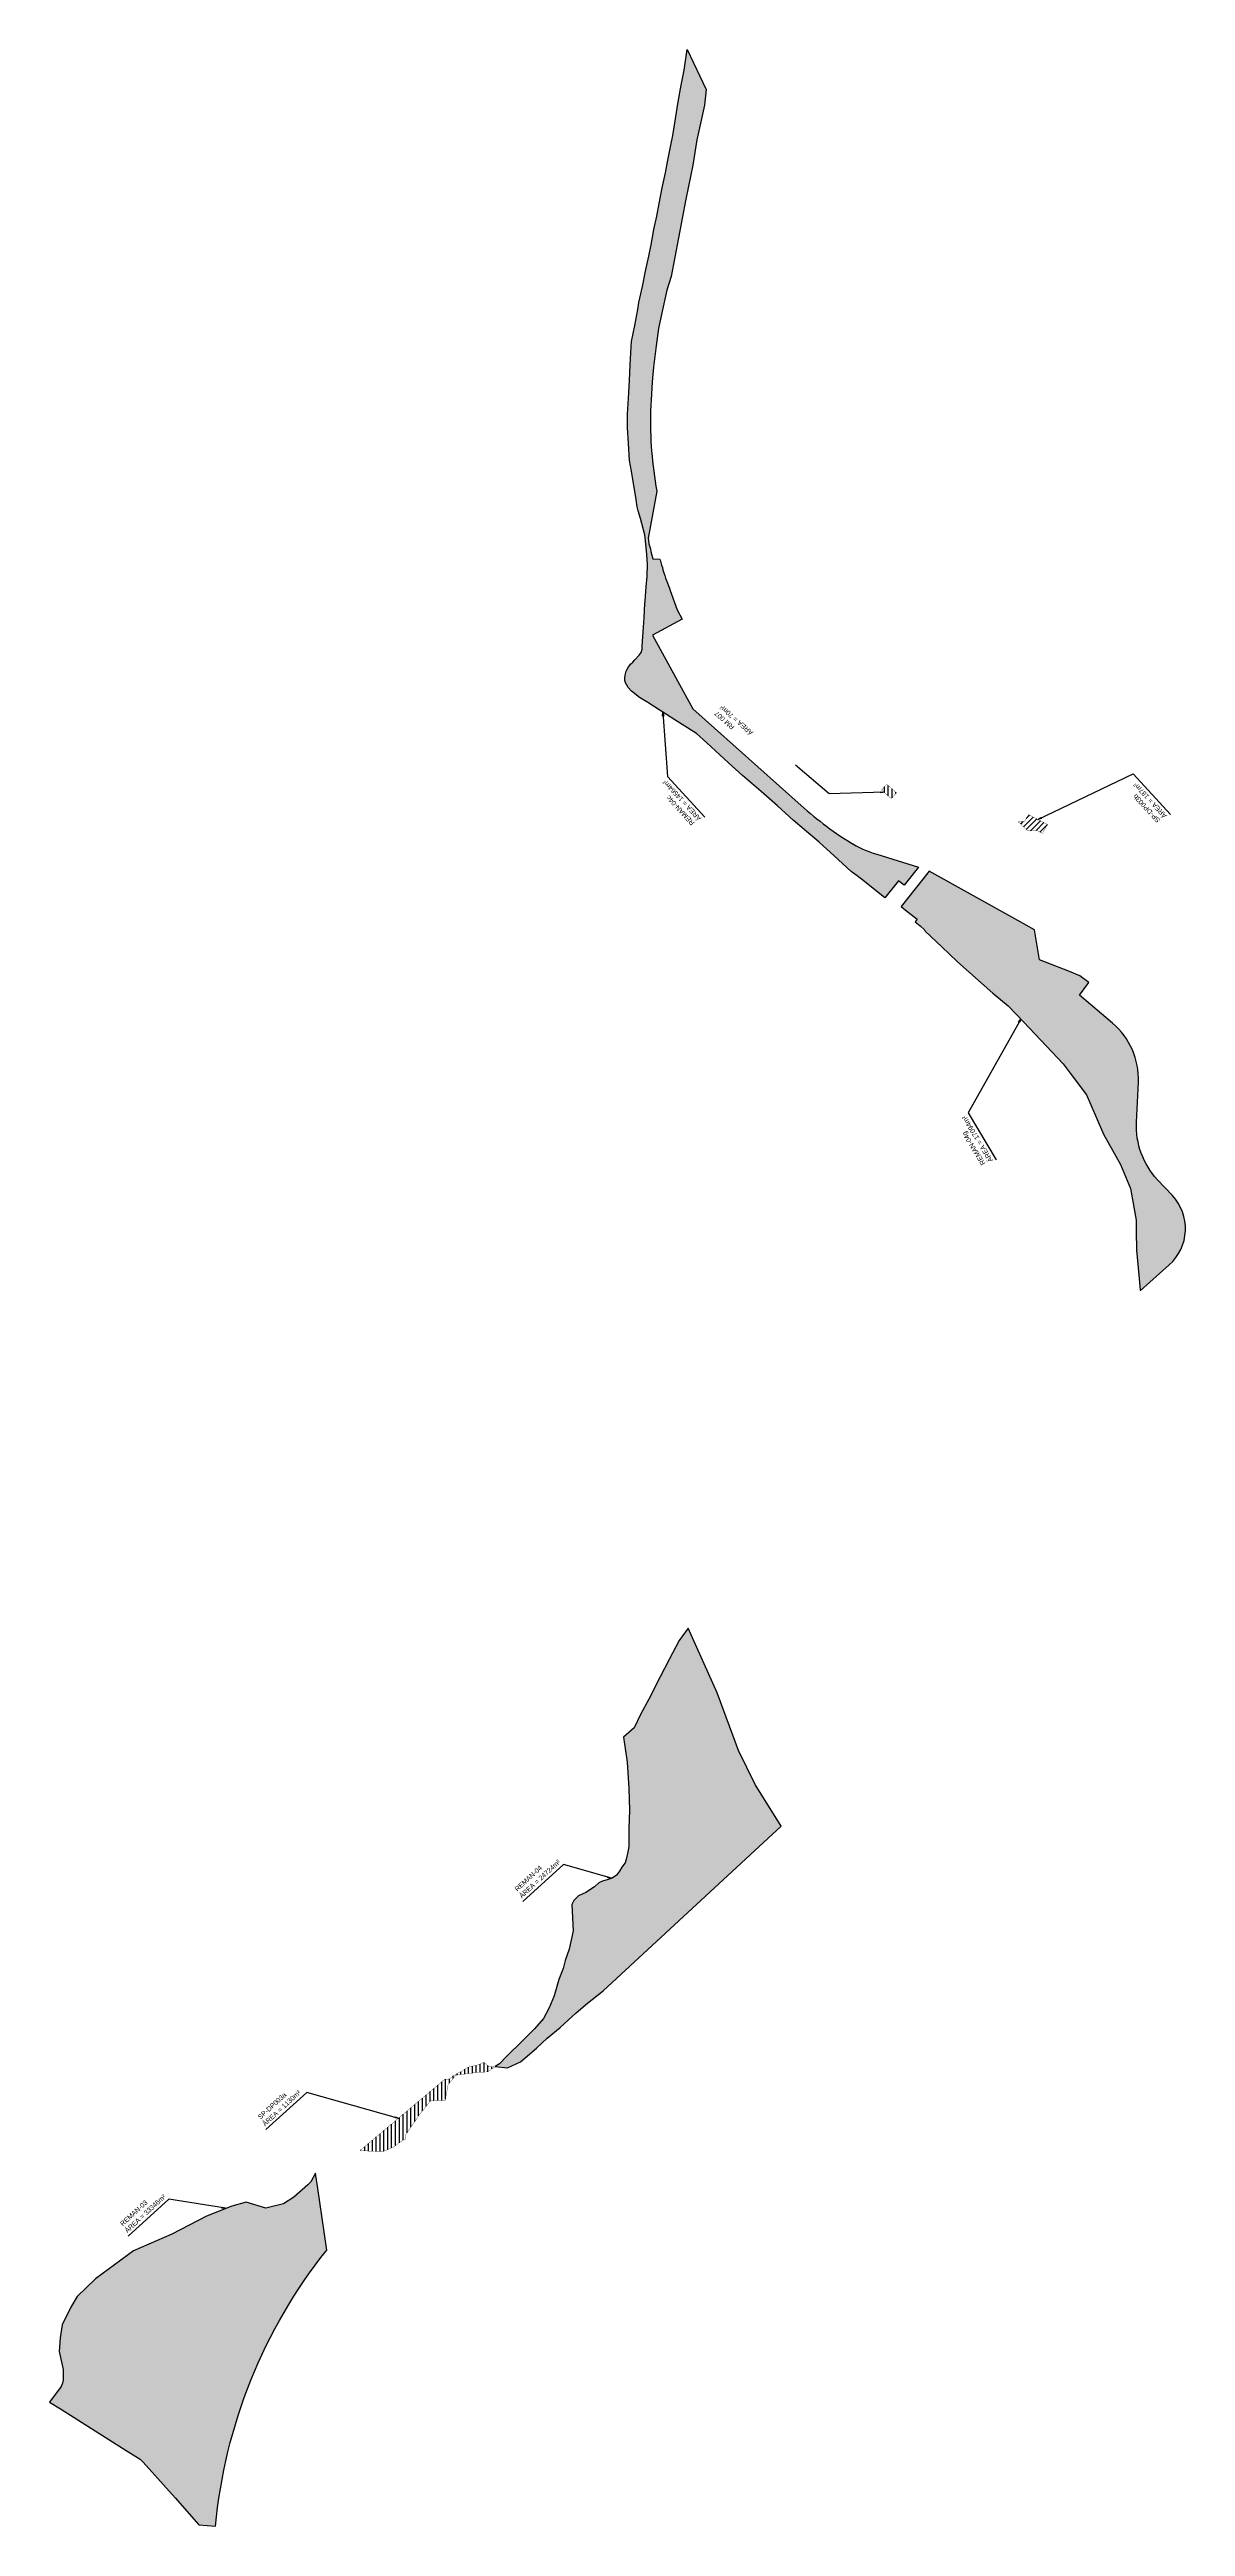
# Model space of a CAD drawing. Header units: metres. Extents: x 287051 to 328239, y 7396995 to 7466021.
# Drawn here: x 321034 to 321971, y 7403491 to 7405534 of the extents above; entities that cross this region are included whole.
import ezdxf

# ---------------------------------------------------------------- set-up
doc = ezdxf.new("R2010")
doc.units = ezdxf.units.M
doc.header["$LTSCALE"] = 10
doc.layers.add('_ÁREA REMANESCENTE', color=7, linetype='Continuous', lineweight=25, true_color=0xdb00db)
for name, color, linetype in [('DESAPROPRIAÇÃO', 160, 'Continuous'), ('DESOCUPAÇÃO', 50, 'Continuous'), ('U-HZ-TEXTO-DESAP', 2, 'Continuous')]:
    doc.layers.add(name, color=color, linetype=linetype)
doc.styles.add('ARIAL', font='arial.ttf')
doc.styles.add('DIM', font='arial.ttf', dxfattribs={"width": 0.8})
doc.dimstyles.new('U-1_2000', dxfattribs={"dimscale": 2, "dimtxt": 1.5, "dimasz": 0.75, "dimexe": 0.75, "dimexo": 0.75, "dimgap": 0.25, "dimtad": 1, "dimzin": 4, "dimtxsty": 'DIM', "dimblk": 'ARCHTICK', "dimcen": 0.7, "dimdle": 0.75, "dimclrd": 256, "dimclre": 256, "dimclrt": 256, "dimaunit": 1, "dimadec": 3, "dimazin": 2, "dimtfac": 1, "dimtofl": 0, "dimtmove": 0, "dimatfit": 3, "dimldrblk": 'CLOSEDBLANK', "dimfxl": 0, "dimtolj": 1, "dimtzin": 0, "dimlwd": -1, "dimlwe": -1, "dimarcsym": 0})
pattern_1 = [(116.0503180574663, (336862.1731902348, 7403835.407232371), (-3.137692438145268, -1.533767392274984), [2.54, -0.9525]), (206.0503180574663, (336862.1731902348, 7403835.407232371), (1.533767392274984, -3.137692438145268), [2.54, -0.9525])]
pattern_2 = [(90, (0, 0), (-3.175, 6.661338147750939e-16), [])]

# ---------------------------------------------------------------- blocks, each defined once
blk = doc.blocks.new('_ArchTick')
at = {"color": 0, "linetype": 'ByBlock', "const_width": 0.15}
blk.add_lwpolyline([(-0.5, -0.5), (0.5, 0.5)], dxfattribs=at)

msp = doc.modelspace()

# ---------------------------------------------------------------- hatches: boundary and pattern name
at = {"layer": '_ÁREA REMANESCENTE'}
h = msp.add_hatch(dxfattribs=at)
h.set_pattern_fill('ANGLE', color=256, scale=0.5)
h.set_pattern_definition([(0, (1500, 0), (0, 3.4925), [2.54, -0.9525]), (90, (1500, 0), (-3.4925, 2.138539473011066e-16), [2.54, -0.9525])])
edge = h.paths.add_edge_path()
edge.add_line((321557.5068773041, 7405517.246955559), (321560.0863490967, 7405534.28505664))
edge.add_line((321560.0863490967, 7405534.28505664), (321575.8729603802, 7405501.368452014))
edge.add_line((321575.8729603802, 7405501.368452014), (321574.3263665049, 7405488.401285608))
edge.add_line((321574.3263665049, 7405488.401285608), (321569.7924173959, 7405467.109606245))
edge.add_line((321569.7924173959, 7405467.109606245), (321568.2189852463, 7405459.777710829))
edge.add_line((321568.2189852463, 7405459.777710829), (321564.8818271981, 7405438.811601159))
edge.add_line((321564.8818271981, 7405438.811601159), (321559.04205053, 7405410.810144444))
edge.add_line((321559.04205053, 7405410.810144444), (321546.8224078047, 7405347.185463239))
edge.add_line((321546.8224078047, 7405347.185463239), (321543.3064620954, 7405335.783184716))
edge.add_line((321543.3064620954, 7405335.783184716), (321539.2274094905, 7405317.079091492))
edge.add_line((321539.2274094905, 7405317.079091492), (321536.5669263523, 7405304.199239361))
edge.add_line((321536.5669263523, 7405304.199239361), (321534.6539188767, 7405289.826964363))
edge.add_line((321534.6539188767, 7405289.826964363), (321532.4729609382, 7405272.462403037))
edge.add_line((321532.4729609382, 7405272.462403037), (321531.372866791, 7405260.107627665))
edge.add_line((321531.372866791, 7405260.107627665), (321530.7862704779, 7405250.029417156))
edge.add_line((321530.7862704779, 7405250.029417156), (321529.9921127551, 7405236.385129713))
edge.add_line((321529.9921127551, 7405236.385129713), (321529.9917646723, 7405236.379149362))
edge.add_arc((321845.7661810341, 7405227.472523624), 315.9000000168367, 178.3843630935346, 190.459785487299)
edge.add_line((321535.1156265094, 7405170.122345035), (321528.0283437478, 7405131.22604298))
edge.add_line((321528.0283437478, 7405131.22604298), (321528.1358057405, 7405129.603760275))
edge.add_line((321528.1358057405, 7405129.603760275), (321528.4395673374, 7405126.624753039))
edge.add_line((321528.4395673374, 7405126.624753039), (321529.3417035369, 7405124.201427752))
edge.add_line((321529.3417035369, 7405124.201427752), (321529.7834599612, 7405122.485503933))
edge.add_line((321529.7834599612, 7405122.485503933), (321530.1789250457, 7405120.296122675))
edge.add_line((321530.1789250457, 7405120.296122675), (321531.6596888743, 7405114.380078842))
edge.add_line((321531.6596888743, 7405114.380078842), (321537.5676221079, 7405114.088310899))
edge.add_line((321537.5676221079, 7405114.088310899), (321537.8210563921, 7405113.353893818))
edge.add_line((321537.8210563921, 7405113.353893818), (321538.3663001241, 7405111.343949875))
edge.add_line((321538.3663001241, 7405111.343949875), (321539.0122545001, 7405109.150295279))
edge.add_line((321539.0122545001, 7405109.150295279), (321539.6274331043, 7405107.172528963))
edge.add_line((321539.6274331043, 7405107.172528963), (321540.1369886301, 7405105.06410653))
edge.add_line((321540.1369886301, 7405105.06410653), (321540.8099467243, 7405102.750148542))
edge.add_line((321540.8099467243, 7405102.750148542), (321541.5602932739, 7405100.479166053))
edge.add_line((321541.5602932739, 7405100.479166053), (321542.3347057225, 7405098.421984239))
edge.add_line((321542.3347057225, 7405098.421984239), (321543.0292037971, 7405096.330174388))
edge.add_line((321543.0292037971, 7405096.330174388), (321543.8655223108, 7405094.110802087))
edge.add_line((321543.8655223108, 7405094.110802087), (321544.6880338983, 7405092.109847388))
edge.add_line((321544.6880338983, 7405092.109847388), (321545.4014925161, 7405090.139212997))
edge.add_line((321545.4014925161, 7405090.139212997), (321546.1436603998, 7405088.087366489))
edge.add_line((321546.1436603998, 7405088.087366489), (321551.7622921671, 7405072.065313851))
edge.add_line((321551.7622921671, 7405072.065313851), (321555.9085721297, 7405064.457281688))
edge.add_line((321555.9085721297, 7405064.457281688), (321531.4507988893, 7405051.207767055))
edge.add_line((321531.4507988893, 7405051.207767055), (321564.7027078138, 7404990.474562375))
edge.add_line((321564.7027078138, 7404990.474562375), (321654.0553170809, 7404910.808510092))
edge.add_arc((321853.7023404265, 7405134.73051899), 299.9999999995235, 228.2800661838426, 238.6423810996685)
edge.add_line((321697.5889024448, 7404878.549734228), (321694.1316696315, 7404880.656529638))
edge.add_arc((321746.1694822914, 7404966.050124559), 99.99999999946434, 238.6423811000198, 252.726027786269)
edge.add_line((321716.4753699236, 7404870.560545595), (321750.8825045229, 7404859.861060561))
edge.add_line((321750.8825045229, 7404859.861060561), (321739.0248177258, 7404845.020347271))
edge.add_line((321739.0248177258, 7404845.020347271), (321734.3372335479, 7404848.765551482))
edge.add_line((321734.3372335479, 7404848.765551482), (321723.060626197, 7404834.652099218))
edge.add_line((321723.060626197, 7404834.652099218), (321721.8145054732, 7404835.67830879))
edge.add_line((321721.8145054732, 7404835.67830879), (321706.2513268912, 7404848.163524417))
edge.add_line((321706.2513268912, 7404848.163524417), (321700.2309933406, 7404852.928260202))
edge.add_line((321700.2309933406, 7404852.928260202), (321695.3281123549, 7404856.446881263))
edge.add_line((321695.3281123549, 7404856.446881263), (321681.2540455102, 7404869.363511258))
edge.add_line((321681.2540455102, 7404869.363511258), (321668.8858486325, 7404880.505678575))
edge.add_line((321668.8858486325, 7404880.505678575), (321656.6172243863, 7404891.121619365))
edge.add_line((321656.6172243863, 7404891.121619365), (321647.6275185494, 7404898.727791079))
edge.add_line((321647.6275185494, 7404898.727791079), (321634.5967778827, 7404910.410097416))
edge.add_line((321634.5967778827, 7404910.410097416), (321621.1082339762, 7404922.274102863))
edge.add_line((321621.1082339762, 7404922.274102863), (321605.8359828829, 7404935.67096466))
edge.add_line((321605.8359828829, 7404935.67096466), (321594.0925078948, 7404946.006928309))
edge.add_line((321594.0925078948, 7404946.006928309), (321576.2083128962, 7404962.529418775))
edge.add_line((321576.2083128962, 7404962.529418775), (321567.7176094976, 7404970.292954393))
edge.add_line((321567.7176094976, 7404970.292954393), (321555.9501468021, 7404977.640723716))
edge.add_line((321555.9501468021, 7404977.640723716), (321536.9546473153, 7404989.708641151))
edge.add_line((321536.9546473153, 7404989.708641151), (321527.5949164237, 7404995.675908873))
edge.add_line((321527.5949164237, 7404995.675908873), (321520.868944775, 7404999.983916706))
edge.add_line((321520.868944775, 7404999.983916706), (321514.2972077079, 7405005.232388318))
edge.add_line((321514.2972077079, 7405005.232388318), (321511.5708927825, 7405008.056057839))
edge.add_line((321511.5708927825, 7405008.056057839), (321509.2140157718, 7405011.970711021))
edge.add_line((321509.2140157718, 7405011.970711021), (321508.7768958349, 7405013.773916957))
edge.add_line((321508.7768958349, 7405013.773916957), (321508.727948464, 7405015.746488227))
edge.add_line((321508.727948464, 7405015.746488227), (321508.9319623226, 7405018.279728601))
edge.add_line((321508.9319623226, 7405018.279728601), (321509.8153964091, 7405021.521296921))
edge.add_line((321509.8153964091, 7405021.521296921), (321511.5404742869, 7405024.49569186))
edge.add_line((321511.5404742869, 7405024.49569186), (321513.442545631, 7405027.334290515))
edge.add_line((321513.442545631, 7405027.334290515), (321515.3660754966, 7405029.109209676))
edge.add_line((321515.3660754966, 7405029.109209676), (321517.0780702429, 7405030.886442686))
edge.add_line((321517.0780702429, 7405030.886442686), (321520.5799770534, 7405034.735500644))
edge.add_line((321520.5799770534, 7405034.735500644), (321522.0529501219, 7405037.126492396))
edge.add_line((321522.0529501219, 7405037.126492396), (321522.8563411989, 7405039.653176554))
edge.add_line((321522.8563411989, 7405039.653176554), (321522.9925473205, 7405042.433664075))
edge.add_line((321522.9925473205, 7405042.433664075), (321523.6045808562, 7405050.016355125))
edge.add_line((321523.6045808562, 7405050.016355125), (321524.009757573, 7405058.018192319))
edge.add_line((321524.009757573, 7405058.018192319), (321524.6559301935, 7405065.491159201))
edge.add_line((321524.6559301935, 7405065.491159201), (321525.044049459, 7405071.909683925))
edge.add_line((321525.044049459, 7405071.909683925), (321525.3229372678, 7405077.209901503))
edge.add_line((321525.3229372678, 7405077.209901503), (321525.444762461, 7405079.525169547))
edge.add_line((321525.444762461, 7405079.525169547), (321526.38352346, 7405091.222848797))
edge.add_line((321526.38352346, 7405091.222848797), (321527.0428311554, 7405099.898812999))
edge.add_line((321527.0428311554, 7405099.898812999), (321527.431513898, 7405109.6702244))
edge.add_line((321527.431513898, 7405109.6702244), (321526.8154558489, 7405117.826700638))
edge.add_line((321526.8154558489, 7405117.826700638), (321525.8073920517, 7405128.986362683))
edge.add_line((321525.8073920517, 7405128.986362683), (321525.0867733923, 7405134.047474721))
edge.add_line((321525.0867733923, 7405134.047474721), (321521.4938765676, 7405147.560963726))
edge.add_line((321521.4938765676, 7405147.560963726), (321519.7278948099, 7405153.825533581))
edge.add_line((321519.7278948099, 7405153.825533581), (321518.9520145057, 7405157.156571635))
edge.add_line((321518.9520145057, 7405157.156571635), (321517.7333804636, 7405165.022822819))
edge.add_line((321517.7333804636, 7405165.022822819), (321516.1109833865, 7405174.785890514))
edge.add_line((321516.1109833865, 7405174.785890514), (321514.1235975408, 7405186.590336256))
edge.add_line((321514.1235975408, 7405186.590336256), (321512.6302897685, 7405195.289437642))
edge.add_line((321512.6302897685, 7405195.289437642), (321511.8014868271, 7405209.756783661))
edge.add_line((321511.8014868271, 7405209.756783661), (321510.8801769725, 7405222.292650361))
edge.add_line((321510.8801769725, 7405222.292650361), (321510.9681411989, 7405233.548913831))
edge.add_line((321510.9681411989, 7405233.548913831), (321511.6786795221, 7405246.876941078))
edge.add_line((321511.6786795221, 7405246.876941078), (321512.5071771455, 7405261.261905991))
edge.add_line((321512.5071771455, 7405261.261905991), (321513.213331251, 7405274.309705898))
edge.add_line((321513.213331251, 7405274.309705898), (321514.0102217417, 7405289.119516953))
edge.add_line((321514.0102217417, 7405289.119516953), (321514.2729454074, 7405293.616591386))
edge.add_line((321514.2729454074, 7405293.616591386), (321516.8142979742, 7405306.595164397))
edge.add_line((321516.8142979742, 7405306.595164397), (321519.287947543, 7405319.827300925))
edge.add_line((321519.287947543, 7405319.827300925), (321520.3062868528, 7405325.757585469))
edge.add_line((321520.3062868528, 7405325.757585469), (321523.3066157575, 7405338.768141164))
edge.add_line((321523.3066157575, 7405338.768141164), (321525.8106945406, 7405351.512284557))
edge.add_line((321525.8106945406, 7405351.512284557), (321528.3801565738, 7405363.940704503))
edge.add_line((321528.3801565738, 7405363.940704503), (321530.316423933, 7405373.231903302))
edge.add_line((321530.316423933, 7405373.231903302), (321532.6045770377, 7405385.732315892))
edge.add_line((321532.6045770377, 7405385.732315892), (321535.0210859695, 7405396.996332191))
edge.add_line((321535.0210859695, 7405396.996332191), (321537.1094376394, 7405407.241062154))
edge.add_line((321537.1094376394, 7405407.241062154), (321539.5082682709, 7405420.163121129))
edge.add_line((321539.5082682709, 7405420.163121129), (321542.1169419595, 7405432.593584899))
edge.add_line((321542.1169419595, 7405432.593584899), (321544.1371378557, 7405443.050485062))
edge.add_line((321544.1371378557, 7405443.050485062), (321546.6010932376, 7405455.513691351))
edge.add_line((321546.6010932376, 7405455.513691351), (321548.2057886079, 7405463.372396098))
edge.add_line((321548.2057886079, 7405463.372396098), (321550.4359221299, 7405477.06704499))
edge.add_line((321550.4359221299, 7405477.06704499), (321552.7771359845, 7405491.186488885))
edge.add_line((321552.7771359845, 7405491.186488885), (321555.1857804593, 7405505.028554481))
edge.add_line((321555.1857804593, 7405505.028554481), (321557.5068773041, 7405517.246955559))
h = msp.add_hatch(dxfattribs=at)
h.set_pattern_fill('ANGLE', color=256, scale=0.5)
h.set_pattern_definition([(0, (1000, 0), (0, 3.4925), [2.54, -0.9525]), (90, (1000, 0), (-3.4925, 2.138539473011066e-16), [2.54, -0.9525])])
edge = h.paths.add_edge_path()
edge.add_line((321933.8157208029, 7404510.618142689), (321957.7562270435, 7404532.010635412))
edge.add_arc((321931.1037851336, 7404561.837592016), 39.99999999996778, 311.7829841726556, 403.0869860741425)
edge.add_line((321960.3164832839, 7404589.161908417), (321948.1630391285, 7404602.155276316))
edge.add_arc((321995.633673619, 7404646.557290472), 65.00000000021105, 177.327341490975, 223.0869860791669, ccw=False)
edge.add_line((321930.7043779942, 7404649.588225917), (321932.2457292983, 7404682.607356914))
edge.add_arc((321872.310994875, 7404685.405143479), 60.00000000049015, 357.3273414909279, 409.7791922531872)
edge.add_line((321911.0550965637, 7404731.218837768), (321883.6222428365, 7404754.418479074))
edge.add_line((321883.6222428365, 7404754.418479074), (321891.2736945133, 7404764.850657745))
edge.add_line((321891.2736945133, 7404764.850657745), (321883.9860967055, 7404770.413479277))
edge.add_line((321883.9860967055, 7404770.413479277), (321875.3794438231, 7404773.954983809))
edge.add_line((321875.3794438231, 7404773.954983809), (321850.7782179171, 7404783.437164371))
edge.add_line((321850.7782179171, 7404783.437164371), (321846.7083759104, 7404808.191651686))
edge.add_line((321846.7083759104, 7404808.191651686), (321832.8233342133, 7404815.913231183))
edge.add_line((321832.8233342133, 7404815.913231183), (321759.7424821076, 7404856.531874978))
edge.add_line((321759.7424821076, 7404856.531874978), (321736.5307561647, 7404827.480798189))
edge.add_line((321736.5307561647, 7404827.480798189), (321739.9534616807, 7404824.746066426))
edge.add_line((321739.9534616807, 7404824.746066426), (321749.7192620493, 7404816.943557653))
edge.add_line((321749.7192620493, 7404816.943557653), (321748.1348916358, 7404814.960523014))
edge.add_line((321748.1348916358, 7404814.960523014), (321752.4262399788, 7404811.529664926))
edge.add_line((321752.4262399788, 7404811.529664926), (321755.9520418459, 7404808.213227561))
edge.add_line((321755.9520418459, 7404808.213227561), (321756.304733242, 7404807.195045552))
edge.add_line((321756.304733242, 7404807.195045552), (321770.0541712675, 7404794.262058465))
edge.add_line((321770.0541712675, 7404794.262058465), (321782.6942070099, 7404782.159322849))
edge.add_line((321782.6942070099, 7404782.159322849), (321797.9992579377, 7404768.582456368))
edge.add_line((321797.9992579377, 7404768.582456368), (321812.3636809378, 7404756.112416944))
edge.add_line((321812.3636809378, 7404756.112416944), (321824.8434852545, 7404745.531230493))
edge.add_line((321824.8434852545, 7404745.531230493), (321837.6787869643, 7404732.096355546))
edge.add_line((321837.6787869643, 7404732.096355546), (321870.1510916501, 7404697.625980237))
edge.add_line((321870.1510916501, 7404697.625980237), (321876.0337460696, 7404689.996065605))
edge.add_line((321876.0337460696, 7404689.996065605), (321889.5256647444, 7404672.18544382))
edge.add_line((321889.5256647444, 7404672.18544382), (321893.1068551791, 7404664.026328972))
edge.add_line((321893.1068551791, 7404664.026328972), (321903.4246718377, 7404639.716662476))
edge.add_line((321903.4246718377, 7404639.716662476), (321917.6158667191, 7404614.799265199))
edge.add_line((321917.6158667191, 7404614.799265199), (321925.6920848744, 7404594.868480663))
edge.add_line((321925.6920848744, 7404594.868480663), (321930.3943639167, 7404568.904236482))
edge.add_line((321930.3943639167, 7404568.904236482), (321930.546190081, 7404559.817069919))
edge.add_line((321930.546190081, 7404559.817069919), (321930.7695196703, 7404544.205825025))
edge.add_line((321930.7695196703, 7404544.205825025), (321932.1290043865, 7404529.474343966))
edge.add_line((321932.1290043865, 7404529.474343966), (321933.6493796455, 7404511.260020172))
h = msp.add_hatch(dxfattribs=at)
h.set_pattern_fill('ANGLE', color=256, scale=0.5)
h.set_pattern_definition(pattern_1)
h.paths.add_polyline_path([(321637.7627404665, 7404069.159466838), (321616.2151949327, 7404103.424410731), (321602.41458869, 7404131.328391515), (321584.7367615082, 7404178.870245296), (321560.8310833935, 7404232.424203446), (321553.5763769522, 7404222.108007721), (321545.3346286404, 7404206.378640843), (321537.8146156057, 7404192.139888396), (321528.398728209, 7404173.872739597), (321521.5988686173, 7404161.115875395), (321516.4106662822, 7404150.135362081), (321507.6397466497, 7404142.461525796), (321510.4919844344, 7404121.849322528), (321511.9677925255, 7404100.112670852), (321512.56046334, 7404082.349591125), (321511.9950105233, 7404067.368946541), (321511.9555432887, 7404052.204306561), (321511.43746341, 7404049.219497591), (321510.1291899458, 7404042.549268764), (321508.8551154344, 7404038.913285019), (321506.2958512071, 7404035.350010783), (321504.1861562639, 7404031.811404529), (321501.8167144835, 7404028.671551407), (321498.2658484098, 7404026.204723799), (321494.9945338088, 7404025.098127179), (321490.1868030877, 7404023.600842875), (321487.2170083024, 7404022.369181105), (321483.5908849813, 7404019.106626465), (321476.5000035249, 7404014.407133064), (321470.5476485754, 7404011.633627916), (321466.5609696696, 7404007.601989274), (321465.0483298018, 7404004.526461461), (321466.1387794956, 7403982.681517222), (321462.8025470097, 7403967.677927086), (321459.5202920539, 7403958.176456156), (321457.8264908466, 7403951.518383162), (321454.2769424131, 7403942.561796016), (321450.3195550286, 7403929.200286191), (321446.4062519432, 7403919.193510114), (321441.5142256788, 7403910.490086059), (321434.0688747531, 7403901.916677609), (321424.5332221868, 7403892.372533167), (321410.9074124728, 7403878.746836845), (321405.21168315, 7403873.142026523), (321401.7370037046, 7403870.733218417), (321411.8345728941, 7403869.669972032), (321422.5989859948, 7403874.789678563), (321435.7073451597, 7403886.029008651), (321444.636118989, 7403894.116394438), (321455.4201163499, 7403903.028596825), (321468.6488154241, 7403915.164184226), (321477.8848634338, 7403923.130473209), (321490.7011771502, 7403933.153502743)])
h = msp.add_hatch(dxfattribs=at)
h.set_pattern_fill('ANGLE', color=256, scale=0.5)
h.set_pattern_definition(pattern_1)
edge = h.paths.add_edge_path()
edge.add_line((321262.8788746826, 7403719.434085744), (321255.2609420914, 7403772.021817304))
edge.add_line((321255.2609420914, 7403772.021817304), (321254.9355350598, 7403774.268150862))
edge.add_line((321254.9355350598, 7403774.268150862), (321254.7951281461, 7403775.237400852))
edge.add_line((321254.7951281461, 7403775.237400852), (321254.4690815845, 7403777.488149181))
edge.add_line((321254.4690815845, 7403777.488149181), (321253.6772210777, 7403782.954481059))
edge.add_line((321253.6772210777, 7403782.954481059), (321249.6405012844, 7403775.790177459))
edge.add_line((321249.6405012844, 7403775.790177459), (321247.3241569915, 7403773.137671587))
edge.add_line((321247.3241569915, 7403773.137671587), (321235.7336173818, 7403762.992985494))
edge.add_line((321235.7336173818, 7403762.992985494), (321227.091002532, 7403757.667200188))
edge.add_line((321227.091002532, 7403757.667200188), (321212.7034750182, 7403754.007984897))
edge.add_line((321212.7034750182, 7403754.007984897), (321196.3042854285, 7403758.936493652))
edge.add_line((321196.3042854285, 7403758.936493652), (321184.6156127542, 7403755.687080625))
edge.add_line((321184.6156127542, 7403755.687080625), (321163.5451055504, 7403747.519854109))
edge.add_line((321163.5451055504, 7403747.519854109), (321135.1749922276, 7403732.430924248))
edge.add_line((321135.1749922276, 7403732.430924248), (321103.3060650341, 7403718.79716148))
edge.add_line((321103.3060650341, 7403718.79716148), (321072.2198339361, 7403695.687083554))
edge.add_line((321072.2198339361, 7403695.687083554), (321056.9895764383, 7403681.055969393))
edge.add_line((321056.9895764383, 7403681.055969393), (321051.6172045005, 7403672.362510795))
edge.add_line((321051.6172045005, 7403672.362510795), (321044.5559937757, 7403657.852262992))
edge.add_line((321044.5559937757, 7403657.852262992), (321042.8521665976, 7403646.910547296))
edge.add_line((321042.8521665976, 7403646.910547296), (321042.2013686823, 7403635.748083763))
edge.add_line((321042.2013686823, 7403635.748083763), (321045.4152431269, 7403620.871134213))
edge.add_line((321045.4152431269, 7403620.871134213), (321045.3213217303, 7403612.527363905))
edge.add_line((321045.3213217303, 7403612.527363905), (321044.7619523287, 7403609.639988976))
edge.add_line((321044.7619523287, 7403609.639988976), (321043.652203094, 7403606.931551172))
edge.add_line((321043.652203094, 7403606.931551172), (321034.1758829417, 7403594.075826946))
edge.add_line((321034.1758829417, 7403594.075826946), (321043.1217511742, 7403588.530416568))
edge.add_line((321043.1217511742, 7403588.530416568), (321097.4812873242, 7403554.104411447))
edge.add_line((321097.4812873242, 7403554.104411447), (321109.0466765056, 7403546.897136854))
edge.add_line((321109.0466765056, 7403546.897136854), (321111.4223188776, 7403544.445292247))
edge.add_line((321111.4223188776, 7403544.445292247), (321137.9036619865, 7403515.013850004))
edge.add_line((321137.9036619865, 7403515.013850004), (321157.311806538, 7403492.90209687))
edge.add_line((321157.311806538, 7403492.90209687), (321171.0736514602, 7403491.605846251))
edge.add_arc((321597.2497200943, 7403452.285715119), 427.9861144811505, 141.3766026653976, 174.7286632935466, ccw=False)
at = {"layer": 'DESAPROPRIAÇÃO', "transparency": 33554687}
h = msp.add_hatch(dxfattribs=at)
h.set_pattern_fill('ANSI31', color=256)
h.set_pattern_definition([(45, (0, 0), (-2.245064030267288, 2.245064030267288), [])])
h.paths.add_polyline_path([(321857.3729136295, 7404895.169035576), (321852.9959649941, 7404887.77531202), (321848.7029494022, 7404890.316698374), (321840.9065134971, 7404889.839433772), (321835.4002949898, 7404895.319415317), (321833.2445917762, 7404897.348674297), (321838.3844854877, 7404897.689355986), (321841.701530904, 7404903.292646983)])
h = msp.add_hatch(dxfattribs=at)
h.set_pattern_fill('ANSI31', color=256, angle=45)
h.set_pattern_definition(pattern_2)
h.paths.add_polyline_path([(321369.3395579624, 7403863.615927448), (321362.9155292162, 7403855.822572828), (321360.6085662716, 7403842.81012312), (321348.5498558454, 7403842.594555037), (321339.6176120183, 7403831.593552582), (321327.7603086846, 7403814.325597893), (321327.7216652036, 7403810.898480226), (321324.9355734087, 7403809.655552979), (321318.0723829747, 7403804.426251955), (321308.873193249, 7403800.481725368), (321290.3244301521, 7403801.499475845), (321360.4440322546, 7403860.448590039), (321362.3341807965, 7403860.395174518), (321363.916754122, 7403860.479062523), (321365.6280196405, 7403861.689516493), (321367.2976526606, 7403863.225362768), (321369.6434601175, 7403864.651630985), (321371.9077277365, 7403865.879143235), (321373.9170252183, 7403866.666191402), (321375.0814513405, 7403867.334134432), (321376.6912821402, 7403868.643818811), (321379.4566190448, 7403870.220736881), (321382.5075274449, 7403871.014828975), (321384.9152859148, 7403871.45842257), (321386.7629641679, 7403871.897729367), (321388.6194564399, 7403872.575144515), (321390.2804930115, 7403873.123995217), (321392.2613933336, 7403874.296073353), (321396.6292398421, 7403870.865860261), (321400.8666336387, 7403870.47721214), (321401.3166725966, 7403870.442372159), (321395.4337065755, 7403866.364029058), (321387.9940217872, 7403866.052433319)])
at = {"layer": 'DESOCUPAÇÃO'}
h = msp.add_hatch(dxfattribs=at)
h.set_pattern_fill('ANSI31', color=256, angle=45)
h.set_pattern_definition(pattern_2)
h.paths.add_polyline_path([(321724.6922127753, 7404928.406948912), (321732.7706199036, 7404921.298968045), (321728.5231578767, 7404916.471615783), (321720.4447507483, 7404923.57959665)])

# ---------------------------------------------------------------- linework, layer by layer
at = {"layer": '_ÁREA REMANESCENTE'}
for points in [[(321557.5068773041, 7405517.246955559), (321560.0863490967, 7405534.28505664), (321575.8729603802, 7405501.368452014), (321574.3263665049, 7405488.401285608), (321569.7924173959, 7405467.109606245), (321568.2189852463, 7405459.777710829), (321564.8818271981, 7405438.811601159), (321559.04205053, 7405410.810144444), (321546.8224078047, 7405347.185463239), (321543.3064620954, 7405335.783184716), (321539.2274094905, 7405317.079091492), (321536.5669263523, 7405304.199239361), (321534.6539188767, 7405289.826964363), (321532.4729609382, 7405272.462403037), (321531.372866791, 7405260.107627665), (321530.7862704779, 7405250.029417156), (321529.9921127551, 7405236.385129713), (321529.9917646723, 7405236.379149362, 0.05273778113846006), (321535.1156265094, 7405170.122345035), (321528.0283437478, 7405131.22604298), (321528.1358057405, 7405129.603760275), (321528.4395673374, 7405126.624753039), (321529.3417035369, 7405124.201427752), (321529.7834599612, 7405122.485503933), (321530.1789250457, 7405120.296122675), (321531.6596888743, 7405114.380078842), (321537.5676221079, 7405114.088310899), (321537.8210563921, 7405113.353893818), (321538.3663001241, 7405111.343949875), (321539.0122545001, 7405109.150295279), (321539.6274331043, 7405107.172528963), (321540.1369886301, 7405105.06410653), (321540.8099467243, 7405102.750148542), (321541.5602932739, 7405100.479166053), (321542.3347057225, 7405098.421984239), (321543.0292037971, 7405096.330174388), (321543.8655223108, 7405094.110802087), (321544.6880338983, 7405092.109847388), (321545.4014925161, 7405090.139212997), (321546.1436603998, 7405088.087366489), (321551.7622921671, 7405072.065313851), (321555.9085721297, 7405064.457281688), (321531.4507988893, 7405051.207767055), (321564.7027078138, 7404990.474562375), (321654.0553170809, 7404910.808510092, 0.04524496424446445), (321697.5889024448, 7404878.549734228), (321694.1316696315, 7404880.656529638, 0.06152897119766398), (321716.4753699236, 7404870.560545595), (321750.8825045229, 7404859.861060561), (321739.0248177258, 7404845.020347271), (321734.3372335479, 7404848.765551482), (321723.060626197, 7404834.652099218), (321721.8145054732, 7404835.67830879), (321706.2513268912, 7404848.163524417), (321700.2309933406, 7404852.928260202), (321695.3281123549, 7404856.446881263), (321681.2540455102, 7404869.363511258), (321668.8858486325, 7404880.505678575), (321656.6172243863, 7404891.121619365), (321647.6275185494, 7404898.727791079), (321634.5967778827, 7404910.410097416), (321621.1082339762, 7404922.274102863), (321605.8359828829, 7404935.67096466), (321594.0925078948, 7404946.006928309), (321576.2083128962, 7404962.529418775), (321567.7176094976, 7404970.292954393), (321555.9501468021, 7404977.640723716), (321536.9546473153, 7404989.708641151), (321527.5949164237, 7404995.675908873), (321520.868944775, 7404999.983916706), (321514.2972077079, 7405005.232388318), (321511.5708927825, 7405008.056057839), (321509.2140157718, 7405011.970711021), (321508.7768958349, 7405013.773916957), (321508.727948464, 7405015.746488227), (321508.9319623226, 7405018.279728601), (321509.8153964091, 7405021.521296921), (321511.5404742869, 7405024.49569186), (321513.442545631, 7405027.334290515), (321515.3660754966, 7405029.109209676), (321517.0780702429, 7405030.886442686), (321520.5799770534, 7405034.735500644), (321522.0529501219, 7405037.126492396), (321522.8563411989, 7405039.653176554), (321522.9925473205, 7405042.433664075), (321523.6045808562, 7405050.016355125), (321524.009757573, 7405058.018192319), (321524.6559301935, 7405065.491159201), (321525.044049459, 7405071.909683925), (321525.3229372678, 7405077.209901503), (321525.444762461, 7405079.525169547), (321526.38352346, 7405091.222848797), (321527.0428311554, 7405099.898812999), (321527.431513898, 7405109.6702244), (321526.8154558489, 7405117.826700638), (321525.8073920517, 7405128.986362683), (321525.0867733923, 7405134.047474721), (321521.4938765676, 7405147.560963726), (321519.7278948099, 7405153.825533581), (321518.9520145057, 7405157.156571635), (321517.7333804636, 7405165.022822819), (321516.1109833865, 7405174.785890514), (321514.1235975408, 7405186.590336256), (321512.6302897685, 7405195.289437642), (321511.8014868271, 7405209.756783661), (321510.8801769725, 7405222.292650361), (321510.9681411989, 7405233.548913831), (321511.6786795221, 7405246.876941078), (321512.5071771455, 7405261.261905991), (321513.213331251, 7405274.309705898), (321514.0102217417, 7405289.119516953), (321514.2729454074, 7405293.616591386), (321516.8142979742, 7405306.595164397), (321519.287947543, 7405319.827300925), (321520.3062868528, 7405325.757585469), (321523.3066157575, 7405338.768141164), (321525.8106945406, 7405351.512284557), (321528.3801565738, 7405363.940704503), (321530.316423933, 7405373.231903302), (321532.6045770377, 7405385.732315892), (321535.0210859695, 7405396.996332191), (321537.1094376394, 7405407.241062154), (321539.5082682709, 7405420.163121129), (321542.1169419595, 7405432.593584899), (321544.1371378557, 7405443.050485062), (321546.6010932376, 7405455.513691351), (321548.2057886079, 7405463.372396098), (321550.4359221299, 7405477.06704499), (321552.7771359845, 7405491.186488885), (321555.1857804593, 7405505.028554481)], [(321262.8788746826, 7403719.434085744), (321255.2609420914, 7403772.021817304), (321254.9474879567, 7403774.185638222), (321254.4690815845, 7403777.488149181), (321253.9512411773, 7403781.062879201), (321253.6772210777, 7403782.954481059), (321249.6405012844, 7403775.790177459), (321247.3241569915, 7403773.137671587), (321235.7336173818, 7403762.992985494), (321227.091002532, 7403757.667200188), (321212.7034750182, 7403754.007984897), (321196.3042854285, 7403758.936493652), (321184.6156127542, 7403755.687080625), (321163.5451055504, 7403747.519854109), (321135.1749922276, 7403732.430924248), (321103.3060650341, 7403718.79716148), (321072.2198339361, 7403695.687083554), (321056.9895764383, 7403681.055969393), (321051.6172045005, 7403672.362510795), (321044.5559937757, 7403657.852262992), (321042.8521665976, 7403646.910547296), (321042.2013686823, 7403635.748083763), (321045.4152431269, 7403620.871134213), (321045.3213217303, 7403612.527363905), (321044.7619523287, 7403609.639988976), (321043.652203094, 7403606.931551172), (321034.1758829417, 7403594.075826946), (321043.1217511742, 7403588.530416568), (321097.4812873242, 7403554.104411447), (321109.0466765056, 7403546.897136854), (321111.4223188776, 7403544.445292247), (321137.9036619865, 7403515.013850004), (321157.311806538, 7403492.90209687), (321171.0736514602, 7403491.605846251, -0.1465618989988735), (321262.8788746826, 7403719.434085744)]]:
    msp.add_lwpolyline(points, format="xyb", close=True, dxfattribs=at)
msp.add_lwpolyline([(321933.8157208029, 7404510.618142689), (321957.7562270435, 7404532.010635412, 0.4208953759312175), (321960.3164832839, 7404589.161908417), (321948.1630391285, 7404602.155276316, -0.2023603730104529), (321930.7043779942, 7404649.588225917), (321932.2457292983, 7404682.607356914, 0.2329457953370386), (321911.0550965637, 7404731.218837768), (321883.6222428365, 7404754.418479074), (321891.2736945133, 7404764.850657745), (321883.9860967055, 7404770.413479277), (321875.3794438231, 7404773.954983809), (321850.7782179171, 7404783.437164371), (321846.7083759104, 7404808.191651686), (321832.8233342133, 7404815.913231183), (321759.7424821076, 7404856.531874978), (321736.5307561647, 7404827.480798189), (321739.9534616807, 7404824.746066426), (321749.7192620493, 7404816.943557653), (321748.1348916358, 7404814.960523014), (321752.4262399788, 7404811.529664926), (321755.9520418459, 7404808.213227561), (321756.304733242, 7404807.195045552), (321770.0541712675, 7404794.262058465), (321782.6942070099, 7404782.159322849), (321797.9992579377, 7404768.582456368), (321812.3636809378, 7404756.112416944), (321824.8434852545, 7404745.531230493), (321837.6787869643, 7404732.096355546), (321870.1510916501, 7404697.625980237), (321876.0337460696, 7404689.996065605), (321889.5256647444, 7404672.18544382), (321893.1068551791, 7404664.026328972), (321903.4246718377, 7404639.716662476), (321917.6158667191, 7404614.799265199), (321925.6920848744, 7404594.868480663), (321930.3943639167, 7404568.904236482), (321930.546190081, 7404559.817069919), (321930.7695196703, 7404544.205825025), (321932.1290043865, 7404529.474343966), (321933.6493796455, 7404511.260020172)], format="xyb", dxfattribs=at)
msp.add_lwpolyline([(321637.7627404665, 7404069.159466838), (321616.2151949327, 7404103.424410731), (321602.41458869, 7404131.328391515), (321584.7367615082, 7404178.870245296), (321560.8310833935, 7404232.424203446), (321553.5763769522, 7404222.108007721), (321545.3346286404, 7404206.378640843), (321537.8146156057, 7404192.139888396), (321528.398728209, 7404173.872739597), (321521.5988686173, 7404161.115875395), (321516.4106662822, 7404150.135362081), (321507.6397466497, 7404142.461525796), (321510.4919844344, 7404121.849322528), (321511.9677925255, 7404100.112670852), (321512.56046334, 7404082.349591125), (321511.9950105233, 7404067.368946541), (321511.9555432887, 7404052.204306561), (321511.43746341, 7404049.219497591), (321510.1291899458, 7404042.549268764), (321508.8551154344, 7404038.913285019), (321506.2958512071, 7404035.350010783), (321504.1861562639, 7404031.811404529), (321501.8167144835, 7404028.671551407), (321498.2658484098, 7404026.204723799), (321494.9945338088, 7404025.098127179), (321490.1868030877, 7404023.600842875), (321487.2170083024, 7404022.369181105), (321483.5908849813, 7404019.106626465), (321476.5000035249, 7404014.407133064), (321470.5476485754, 7404011.633627916), (321466.5609696696, 7404007.601989274), (321465.0483298018, 7404004.526461461), (321466.1387794956, 7403982.681517222), (321462.8025470097, 7403967.677927086), (321459.5202920539, 7403958.176456156), (321457.8264908466, 7403951.518383162), (321454.2769424131, 7403942.561796016), (321450.3195550286, 7403929.200286191), (321446.4062519432, 7403919.193510114), (321441.5142256788, 7403910.490086059), (321434.0688747531, 7403901.916677609), (321424.5332221868, 7403892.372533167), (321410.9074124728, 7403878.746836845), (321405.21168315, 7403873.142026523), (321401.7370037046, 7403870.733218417), (321411.8345728941, 7403869.669972032), (321422.5989859948, 7403874.789678563), (321435.7073451597, 7403886.029008651), (321444.636118989, 7403894.116394438), (321455.4201163499, 7403903.028596825), (321468.6488154241, 7403915.164184226), (321477.8848634338, 7403923.130473209), (321490.7011771502, 7403933.153502743), (321637.7627404665, 7404069.159466838)], close=True, dxfattribs=at)
at = {"layer": 'DESAPROPRIAÇÃO', "transparency": 33554687, "const_width": 0.25, "flags": 128}
msp.add_lwpolyline([(321857.3729136295, 7404895.169035576), (321852.9959649941, 7404887.77531202), (321848.7029494022, 7404890.316698374), (321840.9065134971, 7404889.839433772), (321835.4002949898, 7404895.319415317), (321833.2445917762, 7404897.348674297), (321838.3844854877, 7404897.689355986), (321841.701530904, 7404903.292646983), (321857.3729136295, 7404895.169035576)], close=True, dxfattribs=at)
msp.add_lwpolyline([(321369.3395579624, 7403863.615927448), (321362.9155292162, 7403855.822572828), (321360.6085662716, 7403842.81012312), (321348.5498558454, 7403842.594555037), (321339.6176120183, 7403831.593552582), (321327.7603086846, 7403814.325597893), (321327.7216652036, 7403810.898480226), (321324.9355734087, 7403809.655552979), (321318.0723829747, 7403804.426251955), (321308.873193249, 7403800.481725368), (321290.3244301521, 7403801.499475845), (321360.4440322546, 7403860.448590039), (321362.3341807965, 7403860.395174518), (321363.916754122, 7403860.479062523), (321365.6280196405, 7403861.689516493), (321367.2976526606, 7403863.225362768), (321369.6434601175, 7403864.651630985), (321371.9077277365, 7403865.879143235), (321373.9170252183, 7403866.666191402), (321375.0814513405, 7403867.334134432), (321376.6912821402, 7403868.643818811), (321379.4566190448, 7403870.220736881), (321382.5075274449, 7403871.014828975), (321384.9152859148, 7403871.45842257), (321386.7629641679, 7403871.897729367), (321388.6194564399, 7403872.575144515), (321390.2804930115, 7403873.123995217), (321392.2613933336, 7403874.296073353), (321396.6292398421, 7403870.865860261), (321400.8666336387, 7403870.47721214), (321401.3166725966, 7403870.442372159), (321395.4337065755, 7403866.364029058), (321387.9940217872, 7403866.052433319), (321369.3395579624, 7403863.615927448)], dxfattribs=at)
at = {"layer": 'DESOCUPAÇÃO', "lineweight": -3, "const_width": 0.25}
msp.add_lwpolyline([(321724.6922127753, 7404928.406948912), (321732.7706199036, 7404921.298968045), (321728.5231578767, 7404916.471615783), (321720.4447507483, 7404923.57959665), (321724.6922127753, 7404928.406948912)], dxfattribs=at)

# ---------------------------------------------------------------- texts
at = {"layer": 'U-HZ-TEXTO-DESAP', "color": 2, "linetype": 'Continuous', "lineweight": -3, "style": 'ARIAL'}
for s, insert, char_height, width, attachment_point, rotation in [('{\\C256;\\PRM 007\\PÁREA = 70m²}', (321589.2370801814, 7404994.032690407), 3.999999999999991, 113.0899600265048, 9, 138.85944835735685), ('{\\C256;           REMAN-04c\\P^IÁREA = 14564m²}', (321583.0725358165, 7404888.796558095), 4, 93.83586981770978, 7, 132.84093343854477), ('{\\C256;           SP-DP003b\\P^IÁREA = 187m²}', (321967.1322818554, 7404890.997094614), 4, 93.83586981770978, 7, 132.84093343854477), ('{\\C256;           REMAN-04g\\P^IÁREA = 17094m²}', (321820.905028538, 7404604.599133503), 4, 93.83586981770978, 7, 121.3128732030001), ('{\\C256;           REMAN-04\\P^IÁREA = 24724m²}', (321412.0534883115, 7403998.490597791), 4, 93.83586981770978, 7, 42.62099023314137), ('{\\C256;           SP-DP003a\\P^IÁREA = 1130m²}', (321200.245843344, 7403810.396049451), 4, 93.83586981770978, 7, 42.62099023314137), ('{\\C256;           REMAN-03\\P^IÁREA = 33346m²}', (321086.6224442872, 7403722.401228141), 4, 93.83586981770978, 7, 42.62099023314137)]:
    msp.add_mtext(s, dxfattribs=dict(at, insert=insert, char_height=char_height, width=width, attachment_point=attachment_point, rotation=rotation))

# ---------------------------------------------------------------- leaders
at = {"layer": 'U-HZ-TEXTO-DESAP', "color": 2, "linetype": 'Continuous', "lineweight": -3}
for points in [[(321540.0446485136, 7404987.508104632), (321543.9980255141, 7404934.677806535), (321574.5849374188, 7404901.19964397)], [(321722.7594420416, 7404921.784099543), (321677.1235124019, 7404920.488129434), (321649.3994979846, 7404943.947350909)], [(321849.4020790732, 7404899.300895774), (321928.0577715531, 7404936.878343054), (321958.6446834577, 7404903.40018049)], [(321835.2656936373, 7404734.629149077), (321791.788037948, 7404657.363772919), (321815.0673806058, 7404618.448239337)], [(321497.8199531691, 7404026.053889585), (321458.0843949491, 7404037.38869476), (321424.4890643465, 7404006.930521633)], [(321322.2860826505, 7403828.069840077), (321246.2767499816, 7403849.29414642), (321212.681419379, 7403818.835973294)], [(321179.3670930167, 7403753.87103267), (321132.6533509247, 7403761.29932511), (321099.0580203222, 7403730.841151983)]]:
    msp.add_leader(points, dimstyle='U-1_2000', override={"dimscale": 1, "dimasz": 3}, dxfattribs=at)

doc.saveas('drawing.dxf')
